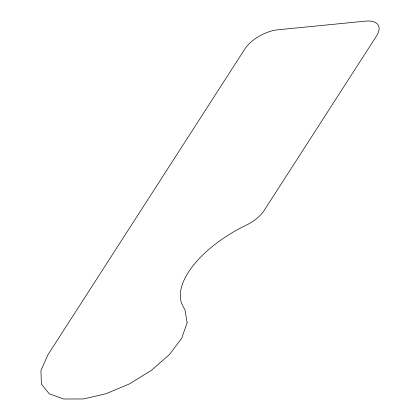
<?xml version="1.0" encoding="UTF-8"?>
<svg xmlns="http://www.w3.org/2000/svg" width="420" height="420" viewBox="0 0 420 420"><rect width="100%" height="100%" fill="white"/><g stroke="black" fill="none" stroke-linecap="round" stroke-linejoin="round"><path stroke-width="0.63" d="M187.142 322.733L181.776 338.121L169.444 354.548L151.415 370.33L129.533 383.859L106.029 393.74L83.323 398.963L63.73 399L49.261 393.839L41.396 384.017L40.94 370.529L47.932 354.769L244.876 48.967A26.959 12.947 -28.3 0 1 277.762 29.81L365.531 21.137A26.959 12.947 -28.3 0 1 376.53 35.957L264.075 210.583A26.959 12.947 -28.3 0 1 245.968 225.32A85.617 41.113 -28.3 0 0 182.763 305.781L184.994 309.955L187.142 322.733"/></g></svg>
